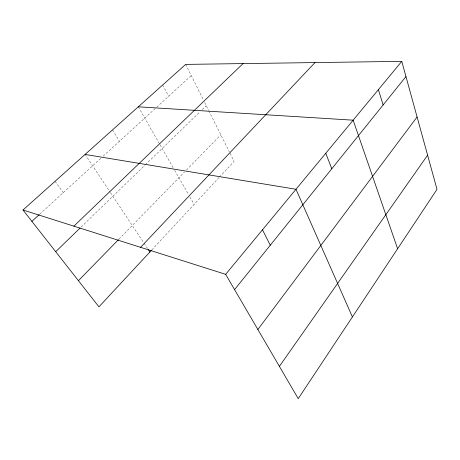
<?xml version="1.0" encoding="UTF-8"?>
<svg xmlns="http://www.w3.org/2000/svg" width="460" height="460" viewBox="0 0 460 460"><rect width="100%" height="100%" fill="white"/><g stroke="black" fill="none" stroke-linecap="round" stroke-linejoin="round"><path stroke-width="0.34" stroke-dasharray="2.3 1.72" d="M151.817 249.924L218.989 177.623M219.477 177.1L234.071 161.391L229.655 152.536M118.979 239.142L184.408 172.115M186.409 170.068L220.817 134.82M81.104 227.067L144.831 165.278M145.343 164.783L200.152 111.642M202.199 109.658L206.293 105.696M39.732 214.176L101.045 158.09M103.149 156.164L156.187 107.651M156.705 107.18L191.262 75.566M55.056 181.309L63.238 192.677M85.088 154.433L110.09 192.084M110.486 192.683L143.629 242.587M144.02 243.173L147.539 248.475M112.481 129.921L119.456 141.249M138.293 106.818L159.666 144.147M160.023 144.768L173.207 167.785M174.633 170.275L188.479 194.459M189.899 196.932L194.149 204.361M162.656 85.014L168.653 96.249M185.69 64.394L203.412 99.923M204.694 102.488L208.501 110.124M208.817 110.762L229.339 151.903"/><path stroke-width="0.69" d="M279.392 366.367L427.599 155.187M257.864 329.498L417.082 116.972M234.571 289.604L405.967 76.567M225.653 274.338L401.781 61.358L437 189.347L298.241 398.642L225.653 274.338L23 210.001L185.69 64.394L401.781 61.358M151.334 250.447L98.94 306.843L23 210.001M140.587 247.33L314.973 62.577M78.43 280.686L118.484 239.648M55.694 251.7L80.086 228.051M73.887 226.159L243.047 63.589M31.895 221.346L39.209 214.659M138.293 106.818L353.136 120.181L397.624 248.733M85.088 154.433L295.993 189.278L352.412 316.928M148.321 249.648L149.885 252.005M262.482 229.804L270.279 245.22M325.76 153.283L331.798 168.757M378.396 89.631L383.122 104.96"/></g></svg>
